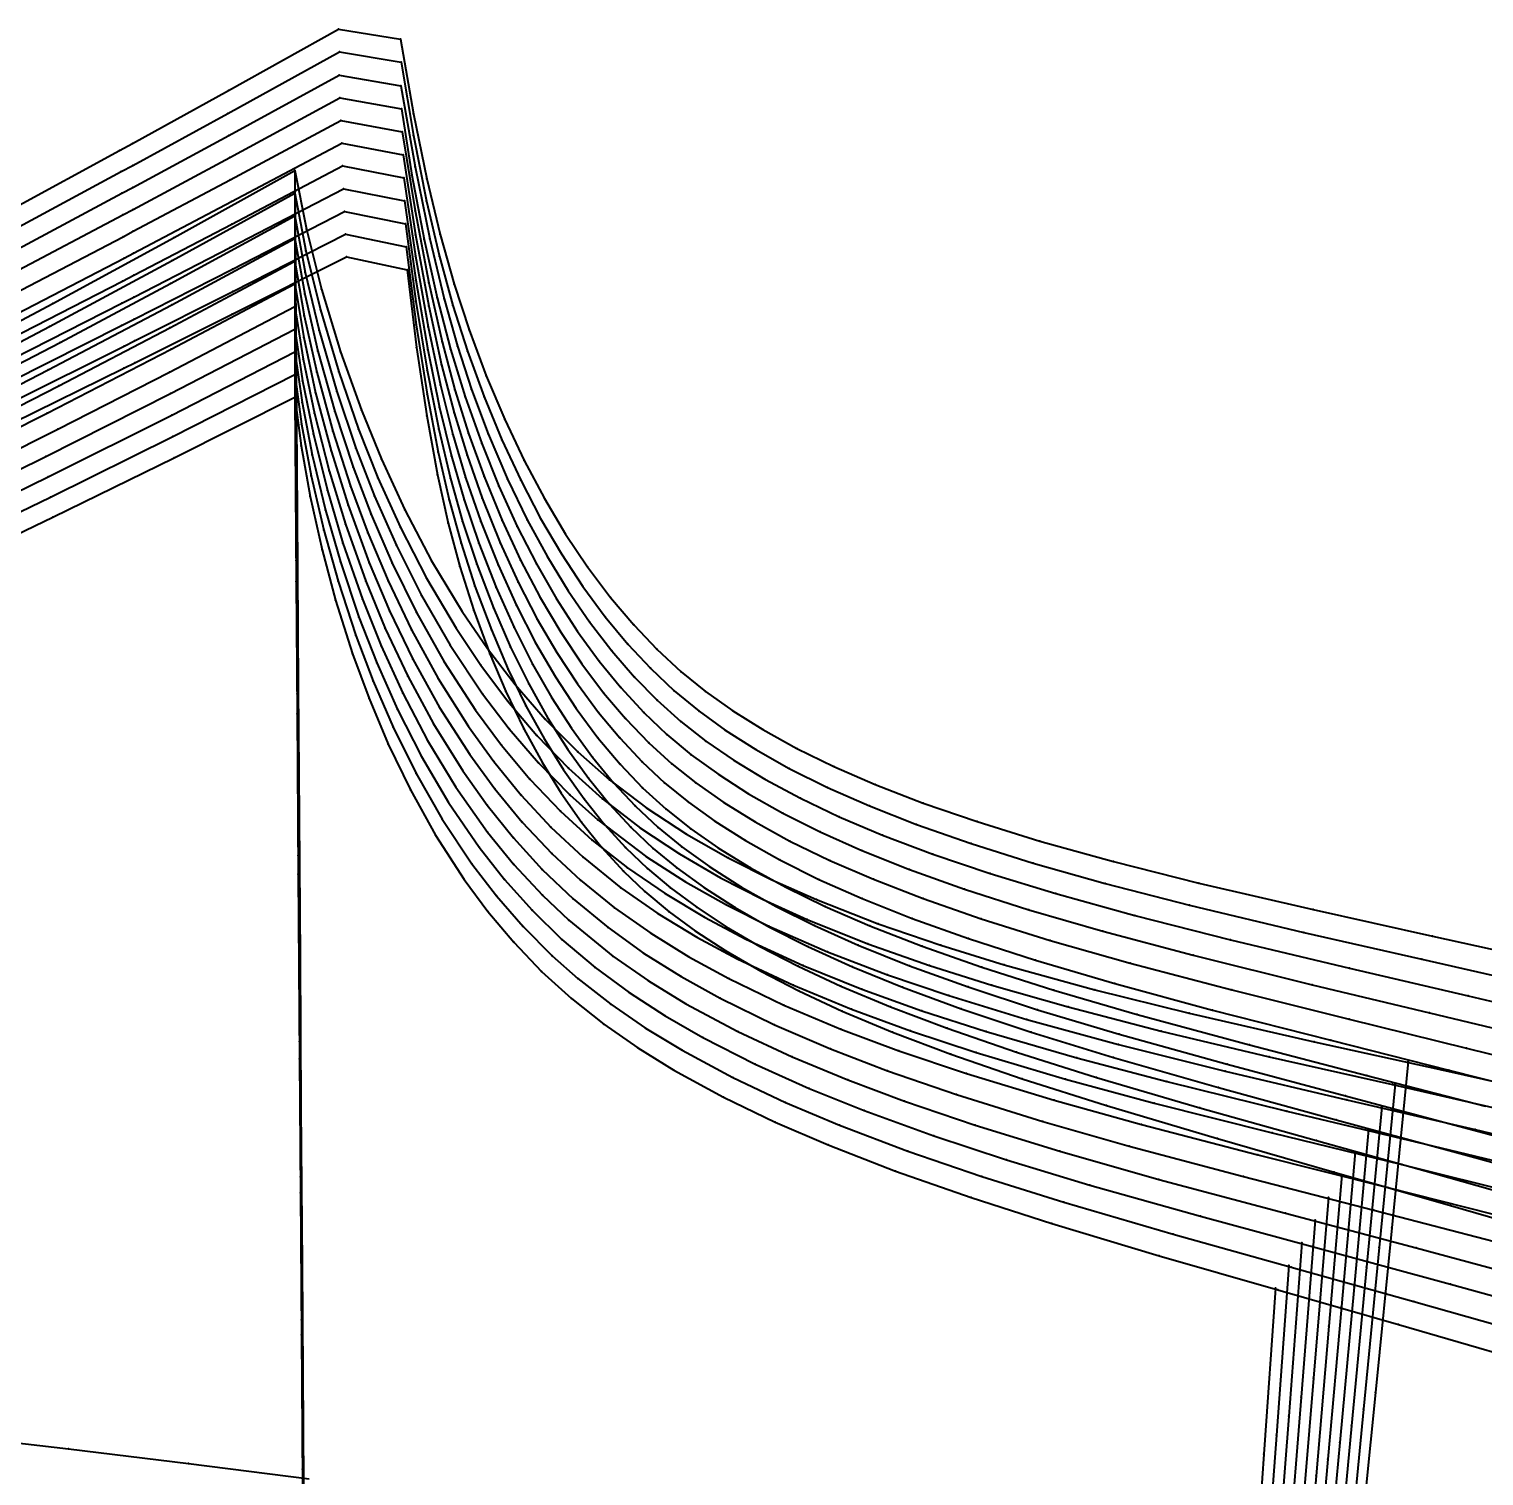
# Model space of a CAD drawing. Extents: x -2408 to 1029, y -526 to 2095.
# Drawn here: x -588 to -407.2, y 993 to 1172.7 of the extents above; entities that cross this region are included whole.
import ezdxf

# ---------------------------------------------------------------- set-up
doc = ezdxf.new("R2010")
doc.units = 0

# ---------------------------------------------------------------- blocks, each defined once
blk = doc.blocks.new(' -30')
at = {"layer": '1'}
blk.add_lwpolyline([(-405.932087, 122.801675), (-392.146842, 129.580763), (-390.802422, 130.251331), (-378.68246, 136.296392), (-364.514656, 143.430233), (-356.98101, 141.824617), (-355.813594, 132.158505), (-354.538157, 123.666169), (-353.201786, 116.346954), (-351.861105, 110.329195), (-350.407926, 104.948884), (-348.670682, 99.509993), (-346.689194, 94.131463), (-344.700375, 89.417051), (-342.479266, 84.806244), (-340.157858, 80.571181), (-337.810276, 76.793827), (-335.284992, 73.211457), (-332.770756, 70.071375), (-330.092839, 67.134432), (-327.423609, 64.578204), (-324.427648, 62.071417), (-321.140023, 59.652097), (-317.385468, 57.203619), (-313.036759, 54.686399), (-308.291491, 52.237276), (-302.903868, 49.742718), (-296.657703, 47.134884), (-289.397763, 44.384762), (-280.534735, 41.31904), (-270.094326, 37.9894), (-256.303933, 33.89328), (-241.813016, 29.744297), (-227.324884, 25.604588), (-212.881843, 21.424954)], dxfattribs=at)
at = {"layer": '14'}
blk.add_lwpolyline([(-415.793775, 103.983871), (-400.978791, 111.071587), (-385.918886, 118.450422), (-370.919876, 126.005058), (-370.919876, 126.005058), (-370.132305, 119.932578), (-369.008736, 113.665561), (-367.522874, 107.021066), (-365.852607, 100.79781), (-363.738332, 94.121499), (-361.694949, 88.56182), (-359.312063, 82.89658), (-356.565087, 77.207748), (-353.429419, 71.577262), (-349.88047, 66.087087), (-346.932749, 62.110837), (-343.728349, 58.294186), (-340.256893, 54.671709), (-336.528481, 51.291077), (-332.521971, 48.123477), (-328.283764, 45.170857), (-323.843345, 42.41814), (-317.659198, 39.032747), (-311.237876, 35.940191), (-304.649272, 33.104733), (-296.284769, 29.867512), (-286.909948, 26.573871), (-276.877036, 23.332868), (-263.532528, 19.336986), (-248.79876, 15.122326), (-233.814479, 10.82606), (-218.955663, 6.515586)], dxfattribs=at)
at = {"layer": '2'}
for p in [(-364.514656, 143.430233), (-356.98101, 141.824617), (-370.919876, 126.005058), (-370.919876, 126.005058), (-249.091949, 15.307263)]:
    blk.add_point(p, dxfattribs=at)
at = {"layer": '3'}
for p in [(-378.68246, 136.296392), (-355.813594, 132.158505), (-390.802422, 130.251331), (-392.146842, 129.580763), (-370.919876, 126.005058), (-354.538157, 123.666169), (-370.132305, 119.932578), (-385.918886, 118.450422), (-353.201786, 116.346954), (-369.008736, 113.665561), (-400.978791, 111.071587), (-351.861105, 110.329195), (-367.522874, 107.021066), (-350.407926, 104.948884), (-370.756079, 103.088818), (-365.852607, 100.79781), (-348.670682, 99.509993), (-363.738332, 94.121499), (-346.689194, 94.131463), (-344.700375, 89.417051), (-361.694949, 88.56182), (-370.638723, 86.669902), (-342.479266, 84.806244), (-359.312063, 82.89658), (-340.157858, 80.571181), (-356.565087, 77.207748), (-337.810276, 76.793827), (-335.284992, 73.211457), (-353.429419, 71.577262), (-332.770756, 70.071375), (-330.092839, 67.134432), (-370.496264, 66.738919), (-349.88047, 66.087087), (-327.423609, 64.578204), (-346.932749, 62.110837), (-324.427648, 62.071417), (-321.140023, 59.652097), (-343.728349, 58.294186), (-317.385468, 57.203619), (-340.256893, 54.671709), (-313.036759, 54.686399), (-336.528481, 51.291077), (-308.291491, 52.237276), (-302.903868, 49.742718), (-332.521971, 48.123477), (-296.657703, 47.134884), (-370.332467, 43.822679), (-328.283764, 45.170857), (-289.397763, 44.384762), (-323.843345, 42.41814), (-280.534735, 41.31904), (-317.659198, 39.032747), (-270.094326, 37.9894), (-311.237876, 35.940191), (-304.649272, 33.104733), (-256.303933, 33.89328), (-296.284769, 29.867512), (-241.813016, 29.744297), (-370.213274, 27.146873), (-286.909948, 26.573871), (-227.324884, 25.604588), (-276.877036, 23.332868), (-263.532528, 19.336986), (-248.79876, 15.122326), (-370.087388, 9.5345), (-233.814479, 10.82606), (-250.517034, -5.301401)]:
    blk.add_point(p, dxfattribs=at)
at = {"layer": '4'}
for p in [(-390.802422, 130.251331), (-370.919876, 126.005058)]:
    blk.add_point(p, dxfattribs=at)
at = {"layer": '8'}
for points in [[(-370.919876, 126.005058), (-370.756079, 103.088818), (-370.638723, 86.669902), (-370.496264, 66.738919), (-370.332467, 43.822679), (-370.213274, 27.146873), (-370.087388, 9.5345), (-369.955922, -8.858333)], [(-249.091949, 15.307263), (-250.517034, -5.301401), (-251.7552, -23.206977), (-252.875217, -39.403948), (-254.129457, -57.541968), (-255.491074, -77.232818), (-256.933227, -98.088314), (-258.429068, -119.720211), (-259.951754, -141.740336), (-261.474439, -163.760443), (-262.970281, -185.392358), (-264.412433, -206.247836), (-265.77405, -225.938686), (-267.028291, -244.076713), (-268.148308, -260.273691), (-269.386474, -278.179268), (-270.434573, -293.336208), (-270.811558, -298.787918)]]:
    blk.add_lwpolyline(points, dxfattribs=at)
blk = doc.blocks.new(' -31')
at = {"layer": '1'}
blk.add_lwpolyline([(-406.012484, 126.11227), (-392.135179, 133.010393), (-390.83889, 133.663855), (-378.611059, 139.827766), (-364.639015, 146.936512), (-357.084465, 145.364552), (-355.841744, 135.652981), (-354.486199, 127.056629), (-353.116739, 119.8533), (-351.757173, 113.92772), (-350.272996, 108.545644), (-348.545351, 103.225238), (-346.502733, 97.769422), (-344.398006, 92.850309), (-342.200239, 88.341027), (-339.917824, 84.21009), (-337.547293, 80.412807), (-334.990777, 76.797071), (-332.427198, 73.603243), (-329.84217, 70.765068), (-327.103361, 68.131399), (-324.233994, 65.718449), (-320.993117, 63.31719), (-317.328381, 60.911098), (-313.126542, 58.460137), (-308.364337, 55.986844), (-303.07149, 53.527165), (-296.919245, 50.955733), (-289.868552, 48.288784), (-281.27231, 45.327923), (-271.305752, 42.170332), (-258.473846, 38.398356), (-243.983015, 34.33094), (-229.459834, 30.291084), (-214.79712, 26.169848)], dxfattribs=at)
at = {"layer": '14'}
blk.add_lwpolyline([(-416.207626, 107.055986), (-401.264591, 114.278516), (-386.066335, 121.802178), (-370.919876, 129.51025), (-370.919876, 129.51025), (-370.072064, 123.31556), (-368.87779, 116.930465), (-367.308876, 110.168406), (-365.553172, 103.842255), (-363.338386, 97.063903), (-361.203538, 91.426568), (-358.719196, 85.689988), (-355.860612, 79.93868), (-352.603039, 74.25716), (-348.921728, 68.729945), (-345.867782, 64.73664), (-342.551122, 60.913328), (-338.96131, 57.295663), (-335.752168, 54.458364), (-331.663581, 51.273472), (-327.340052, 48.30966), (-322.811814, 45.551205), (-316.508018, 42.165552), (-309.965754, 39.079783), (-303.256714, 36.256644), (-294.745062, 33.04027), (-285.569932, 29.89167), (-275.368494, 26.673572), (-261.802079, 22.713235), (-247.147746, 18.627522), (-231.915699, 14.368798), (-216.809343, 10.093272)], dxfattribs=at)
at = {"layer": '2'}
for p in [(-364.639015, 146.936512), (-357.084465, 145.364552), (-370.919876, 129.51025), (-370.919876, 129.51025), (-247.440948, 18.812463)]:
    blk.add_point(p, dxfattribs=at)
at = {"layer": '3'}
for p in [(-378.611059, 139.827766), (-355.841744, 135.652981), (-392.135179, 133.010393), (-390.83889, 133.663855), (-370.919876, 129.51025), (-354.486199, 127.056629), (-370.072064, 123.31556), (-386.066335, 121.802178), (-353.116739, 119.8533), (-368.87779, 116.930465), (-401.264591, 114.278516), (-351.757173, 113.92772), (-367.308876, 110.168406), (-350.272996, 108.545644), (-370.756079, 106.405556), (-365.553172, 103.842255), (-348.545351, 103.225238), (-346.502733, 97.769422), (-363.338386, 97.063903), (-344.398006, 92.850309), (-361.203538, 91.426568), (-370.638723, 89.851615), (-342.200239, 88.341027), (-358.719196, 85.689988), (-339.917824, 84.21009), (-355.860612, 79.93868), (-337.547293, 80.412807), (-334.990777, 76.797071), (-352.603039, 74.25716), (-332.427198, 73.603243), (-329.84217, 70.765068), (-370.496264, 69.75673), (-348.921728, 68.729945), (-327.103361, 68.131399), (-324.233994, 65.718449), (-345.867782, 64.73664), (-320.993117, 63.31719), (-342.551122, 60.913328), (-317.328381, 60.911098), (-313.126542, 58.460137), (-338.96131, 57.295663), (-335.752168, 54.458364), (-308.364337, 55.986844), (-303.07149, 53.527165), (-331.663581, 51.273472), (-296.919245, 50.955733), (-327.340052, 48.30966), (-289.868552, 48.288784), (-370.332467, 46.652038), (-322.811814, 45.551205), (-281.27231, 45.327923), (-316.508018, 42.165552), (-271.305752, 42.170332), (-309.965754, 39.079783), (-258.473846, 38.398356), (-303.256714, 36.256644), (-294.745062, 33.04027), (-243.983015, 34.33094), (-370.213274, 29.839083), (-285.569932, 29.89167), (-229.459834, 30.291084), (-275.368494, 26.673572), (-261.802079, 22.713235), (-247.147746, 18.627522), (-231.915699, 14.368798), (-370.087387, 12.081875), (-248.974359, -2.25617), (-369.955922, -6.462212)]:
    blk.add_point(p, dxfattribs=at)
at = {"layer": '4'}
for p in [(-390.83889, 133.663855), (-370.919876, 129.51025)]:
    blk.add_point(p, dxfattribs=at)
at = {"layer": '8'}
for points in [[(-370.919876, 129.51025), (-370.756079, 106.405556), (-370.638723, 89.851615), (-370.496264, 69.75673), (-370.332467, 46.652038), (-370.213274, 29.839083), (-370.087387, 12.081875), (-369.955922, -6.462212), (-369.819994, -25.635782)], [(-247.440948, 18.812463), (-248.974359, -2.25617), (-250.306644, -20.561388), (-251.511798, -37.119862), (-252.861378, -55.662707), (-254.326498, -75.793048), (-255.878275, -97.114022), (-257.487822, -119.228744), (-259.126252, -141.740322), (-260.220324, -156.772558), (-261.305836, -171.687183), (-262.899335, -193.581419), (-264.425436, -214.549616), (-265.855252, -234.194881), (-267.159901, -252.120389), (-268.310493, -267.929205), (-269.555052, -285.029088), (-270.549095, -298.686962), (-270.811558, -302.293129)]]:
    blk.add_lwpolyline(points, dxfattribs=at)
blk = doc.blocks.new(' -32')
at = {"layer": '1'}
blk.add_lwpolyline([(-406.17957, 129.37934), (-392.453364, 136.272274), (-390.870285, 137.078514), (-378.679064, 143.287197), (-364.759598, 150.443287), (-357.185555, 148.904104), (-355.882199, 139.260729), (-354.477339, 130.713632), (-353.039532, 123.397508), (-351.587486, 117.262716), (-350.071792, 111.926151), (-348.311524, 106.63344), (-346.243235, 101.204129), (-344.117199, 96.315201), (-341.860052, 91.753745), (-339.469137, 87.489428), (-337.014184, 83.621651), (-334.43757, 80.035884), (-331.827268, 76.832449), (-329.182381, 73.972747), (-326.388817, 71.329051), (-323.463903, 68.909692), (-320.031095, 66.414816), (-316.229863, 63.975742), (-312.015372, 61.574837), (-307.174391, 59.11769), (-301.653349, 56.614723), (-295.419919, 54.076737), (-288.138266, 51.397726), (-279.420165, 48.476766), (-269.225391, 45.337961), (-256.16816, 41.609574), (-241.542366, 37.615005), (-227.033814, 33.689425), (-212.35428, 29.667757)], dxfattribs=at)
at = {"layer": '14'}
blk.add_lwpolyline([(-416.62043, 110.124162), (-401.549799, 117.482612), (-386.213562, 125.152409), (-370.919876, 133.015451), (-370.919876, 133.015451), (-370.012664, 126.711097), (-368.749598, 120.220198), (-367.100644, 113.352948), (-365.26326, 106.934887), (-362.953077, 100.065581), (-360.731972, 94.359212), (-358.152487, 88.55942), (-355.189828, 82.753037), (-351.819198, 77.026897), (-348.015802, 71.467831), (-344.864337, 67.460407), (-341.445033, 63.632438), (-337.747437, 60.020562), (-333.6186, 56.536549), (-329.370243, 53.41602), (-324.894483, 50.516782), (-320.222188, 47.822459), (-313.740093, 44.520485), (-307.036644, 41.514879), (-300.185016, 38.766828), (-291.523538, 35.634808), (-282.507163, 32.658355), (-272.151396, 29.507937), (-258.378946, 25.621389), (-244.506407, 21.865357), (-227.329321, 17.187331), (-212.016326, 12.957372)], dxfattribs=at)
at = {"layer": '2'}
for p in [(-364.759598, 150.443287), (-357.185555, 148.904104), (-370.919876, 133.015451), (-370.919876, 133.015451), (-245.789948, 22.317662)]:
    blk.add_point(p, dxfattribs=at)
at = {"layer": '3'}
for p in [(-378.679064, 143.287197), (-355.882199, 139.260729), (-392.453364, 136.272274), (-390.870285, 137.078514), (-370.919876, 133.015451), (-354.477339, 130.713632), (-370.012664, 126.711097), (-386.213562, 125.152409), (-353.039532, 123.397508), (-368.749598, 120.220198), (-401.549799, 117.482612), (-351.587486, 117.262716), (-367.100644, 113.352948), (-350.071792, 111.926151), (-370.756079, 109.722301), (-365.26326, 106.934887), (-348.311524, 106.63344), (-362.953077, 100.065581), (-346.243235, 101.204129), (-344.117199, 96.315201), (-360.731972, 94.359212), (-370.638723, 93.033338), (-341.860052, 91.753745), (-358.152487, 88.55942), (-339.469137, 87.489428), (-337.014184, 83.621651), (-355.189828, 82.753037), (-334.43757, 80.035884), (-351.819198, 77.026897), (-331.827268, 76.832449), (-370.496264, 72.774551), (-329.182381, 73.972747), (-348.015802, 71.467831), (-326.388817, 71.329051), (-323.463903, 68.909692), (-344.864337, 67.460407), (-320.031095, 66.414816), (-341.445033, 63.632438), (-316.229863, 63.975742), (-312.015372, 61.574837), (-337.747437, 60.020562), (-307.174391, 59.11769), (-333.6186, 56.536549), (-301.653349, 56.614723), (-329.370243, 53.41602), (-295.419919, 54.076737), (-288.138266, 51.397726), (-370.332467, 49.481394), (-324.894483, 50.516782), (-320.222188, 47.822459), (-279.420165, 48.476766), (-269.225391, 45.337961), (-313.740093, 44.520485), (-256.16816, 41.609574), (-307.036644, 41.514879), (-300.185016, 38.766828), (-241.542366, 37.615005), (-291.523538, 35.634808), (-282.507163, 32.658355), (-227.033814, 33.689425), (-370.213274, 32.531306), (-272.151396, 29.507937), (-258.378946, 25.621389), (-244.506407, 21.865357), (-227.329321, 17.187331), (-370.087387, 14.629262), (-247.431685, 0.789055), (-369.955922, -4.066078)]:
    blk.add_point(p, dxfattribs=at)
at = {"layer": '4'}
for p in [(-390.870285, 137.078514), (-370.919876, 133.015451)]:
    blk.add_point(p, dxfattribs=at)
at = {"layer": '8'}
for points in [[(-370.919876, 133.015451), (-370.756079, 109.722301), (-370.638723, 93.033338), (-370.496264, 72.774551), (-370.332467, 49.481394), (-370.213274, 32.531306), (-370.087387, 14.629262), (-369.955922, -4.066078), (-369.819994, -23.396054)], [(-245.789948, 22.317662), (-247.431685, 0.789055), (-248.858088, -17.915799), (-250.148379, -34.835779), (-251.5933, -53.783461), (-253.161923, -74.35329), (-254.823324, -96.139745), (-256.546576, -118.737277), (-257.7145, -134.052625), (-258.887006, -149.428053), (-260.054931, -164.7434), (-261.20911, -179.878509), (-262.340382, -194.713218), (-263.974293, -216.139193), (-265.505117, -236.213355), (-266.901932, -254.530213), (-268.133807, -270.684167), (-269.466287, -288.157381), (-270.530553, -302.113426), (-270.811558, -305.798321)]]:
    blk.add_lwpolyline(points, dxfattribs=at)
blk = doc.blocks.new(' -33')
at = {"layer": '1'}
blk.add_lwpolyline([(-405.916761, 132.861154), (-392.393434, 139.725211), (-390.906105, 140.490484), (-378.96188, 146.636029), (-364.873428, 153.952684), (-357.281685, 152.447815), (-355.877421, 142.591462), (-354.387772, 133.932651), (-352.92332, 126.760614), (-351.45677, 120.743399), (-349.870425, 115.295784), (-348.038212, 109.921474), (-345.886914, 104.416204), (-343.685288, 99.464104), (-341.370615, 94.88312), (-338.997886, 90.732213), (-336.547851, 86.930032), (-333.941023, 83.348583), (-331.316687, 80.163987), (-328.62404, 77.282708), (-325.782373, 74.621467), (-322.855387, 72.224611), (-319.350102, 69.704192), (-315.405646, 67.207286), (-311.127886, 64.809073), (-306.352915, 62.423165), (-300.934149, 60.001118), (-294.560091, 57.443663), (-287.280275, 54.810277), (-278.653701, 51.97534), (-268.52378, 48.927502), (-255.097874, 45.190752), (-240.402587, 41.264643), (-225.690178, 37.359074), (-210.966546, 33.411282)], dxfattribs=at)
at = {"layer": '14'}
blk.add_lwpolyline([(-417.03181, 113.188497), (-401.834179, 120.683918), (-386.360439, 128.501127), (-370.919876, 136.520653), (-370.919876, 136.520653), (-369.947965, 130.080859), (-368.608562, 123.459629), (-366.869608, 116.463157), (-364.939355, 109.932532), (-362.519619, 102.952273), (-360.198585, 97.162103), (-357.508017, 91.286058), (-354.422913, 85.413877), (-350.918266, 79.635286), (-346.969071, 74.040017), (-343.700395, 70.017847), (-340.157052, 66.187131), (-336.884935, 63.077274), (-331.391649, 58.621447), (-326.973651, 55.560766), (-322.335469, 52.722167), (-315.863632, 49.253399), (-309.132128, 46.108799), (-302.216245, 43.247991), (-295.191263, 40.630598), (-286.41091, 37.653309), (-275.859357, 34.386529), (-263.589266, 30.898786), (-247.844624, 26.691868), (-231.606976, 22.389242), (-215.964985, 18.185403)], dxfattribs=at)
at = {"layer": '2'}
for p in [(-364.873428, 153.952684), (-357.281685, 152.447815), (-370.919876, 136.520653), (-370.919876, 136.520653), (-244.138947, 25.822864)]:
    blk.add_point(p, dxfattribs=at)
at = {"layer": '3'}
for p in [(-378.96188, 146.636029), (-355.877421, 142.591462), (-392.393434, 139.725211), (-390.906105, 140.490484), (-370.919876, 136.520653), (-354.387772, 133.932651), (-386.360439, 128.501127), (-369.947965, 130.080859), (-352.92332, 126.760614), (-368.608562, 123.459629), (-401.834179, 120.683918), (-351.45677, 120.743399), (-366.869608, 116.463157), (-349.870425, 115.295784), (-370.756079, 113.03905), (-364.939355, 109.932532), (-348.038212, 109.921474), (-345.886914, 104.416204), (-362.519619, 102.952273), (-343.685288, 99.464104), (-370.638723, 96.215062), (-360.198585, 97.162103), (-341.370615, 94.88312), (-357.508017, 91.286058), (-338.997886, 90.732213), (-336.547851, 86.930032), (-354.422913, 85.413877), (-333.941023, 83.348583), (-350.918266, 79.635286), (-331.316687, 80.163987), (-328.62404, 77.282708), (-370.496264, 75.792367), (-325.782373, 74.621467), (-346.969071, 74.040017), (-322.855387, 72.224611), (-343.700395, 70.017847), (-319.350102, 69.704192), (-315.405646, 67.207286), (-340.157052, 66.187131), (-311.127886, 64.809073), (-336.884935, 63.077274), (-306.352915, 62.423165), (-300.934149, 60.001118), (-331.391649, 58.621447), (-294.560091, 57.443663), (-326.973651, 55.560766), (-287.280275, 54.810277), (-322.335469, 52.722167), (-370.332467, 52.310766), (-278.653701, 51.97534), (-315.863632, 49.253399), (-268.52378, 48.927502), (-309.132128, 46.108799), (-255.097874, 45.190752), (-302.216245, 43.247991), (-295.191263, 40.630598), (-240.402587, 41.264643), (-286.41091, 37.653309), (-225.690178, 37.359074), (-370.213274, 35.223545), (-275.859357, 34.386529), (-263.589266, 30.898786), (-247.844624, 26.691868), (-231.606976, 22.389242), (-370.087388, 17.176667), (-245.889011, 3.834284), (-369.955922, -1.669943)]:
    blk.add_point(p, dxfattribs=at)
at = {"layer": '4'}
for p in [(-390.906105, 140.490484), (-370.919876, 136.520653)]:
    blk.add_point(p, dxfattribs=at)
at = {"layer": '8'}
for points in [[(-370.919876, 136.520653), (-370.756079, 113.03905), (-370.638723, 96.215062), (-370.496264, 75.792367), (-370.332467, 52.310766), (-370.213274, 35.223545), (-370.087388, 17.176667), (-369.955922, -1.669943), (-369.819994, -21.156306)], [(-244.138947, 25.822864), (-245.889011, 3.834284), (-247.409532, -15.270209), (-248.784961, -32.551696), (-250.325221, -51.904208), (-251.997346, -72.913517), (-253.768371, -95.165453), (-254.987718, -110.485866), (-256.226601, -126.051733), (-257.475252, -141.740326), (-258.723902, -157.42892), (-259.962785, -172.994787), (-261.182132, -188.3152), (-262.372177, -203.26745), (-264.080931, -224.736985), (-265.668809, -244.687776), (-267.102846, -262.705647), (-268.350071, -278.376337), (-269.665469, -294.903566), (-270.811558, -309.303532)]]:
    blk.add_lwpolyline(points, dxfattribs=at)
blk = doc.blocks.new(' -34')
at = {"layer": '1'}
blk.add_lwpolyline([(-406.287612, 136.019324), (-392.345661, 143.168329), (-390.926094, 143.90667), (-378.723521, 150.253435), (-364.980469, 157.468653), (-357.375031, 155.99617), (-355.926032, 146.275756), (-354.357518, 137.481274), (-352.833739, 130.24567), (-351.29973, 124.126287), (-349.698151, 118.764082), (-347.794941, 113.302413), (-345.650924, 107.910726), (-343.380868, 102.878744), (-341.008348, 98.251273), (-338.538317, 93.994399), (-335.984893, 90.097617), (-333.282861, 86.453698), (-330.499376, 83.149176), (-327.713322, 80.243512), (-324.774262, 77.567901), (-321.702314, 75.127813), (-318.274124, 72.730557), (-314.289165, 70.268748), (-309.906378, 67.871087), (-305.027754, 65.493907), (-299.484168, 63.080542), (-292.995717, 60.548383), (-285.555726, 57.934302), (-276.618749, 55.081393), (-266.27483, 52.059859), (-252.31677, 48.285603), (-237.741809, 44.4966), (-222.983528, 40.684991)], dxfattribs=at)
at = {"layer": '14'}
blk.add_lwpolyline([(-415.409392, 117.250966), (-400.365549, 124.76696), (-386.507069, 131.848329), (-370.919876, 140.025854), (-370.919876, 140.025854), (-369.884149, 133.463221), (-368.470373, 126.723981), (-366.644495, 119.610702), (-364.625197, 112.978538), (-362.101102, 105.89844), (-359.685416, 100.033105), (-356.890165, 94.088954), (-353.690237, 88.158366), (-350.060528, 82.333735), (-347.04109, 78.090357), (-343.755186, 73.997521), (-340.192212, 70.094188), (-336.341587, 66.419344), (-332.005804, 62.85593), (-327.584224, 59.703562), (-322.928981, 56.784999), (-318.072587, 54.082525), (-311.34074, 50.784775), (-304.38623, 47.797739), (-297.28617, 45.079452), (-288.711379, 42.122635), (-277.974996, 38.76977), (-267.27806, 35.715388), (-253.052504, 31.936357), (-236.864136, 27.768375), (-220.914293, 23.612125)], dxfattribs=at)
at = {"layer": '2'}
for p in [(-364.980469, 157.468653), (-357.375031, 155.99617), (-370.919876, 140.025854), (-370.919876, 140.025854), (-242.487946, 29.328063)]:
    blk.add_point(p, dxfattribs=at)
at = {"layer": '3'}
for p in [(-378.723521, 150.253435), (-355.926032, 146.275756), (-392.345661, 143.168329), (-390.926094, 143.90667), (-370.919876, 140.025854), (-354.357518, 137.481274), (-369.884149, 133.463221), (-386.507069, 131.848329), (-352.833739, 130.24567), (-368.470373, 126.723981), (-400.365549, 124.76696), (-351.29973, 124.126287), (-366.644495, 119.610702), (-349.698151, 118.764082), (-370.756079, 116.355794), (-364.625197, 112.978538), (-347.794941, 113.302413), (-345.650924, 107.910726), (-362.101102, 105.89844), (-343.380868, 102.878744), (-359.685416, 100.033105), (-370.638723, 99.396786), (-341.008348, 98.251273), (-356.890165, 94.088954), (-338.538317, 93.994399), (-335.984893, 90.097617), (-353.690237, 88.158366), (-333.282861, 86.453698), (-330.499376, 83.149176), (-350.060528, 82.333735), (-327.713322, 80.243512), (-370.496264, 78.810182), (-347.04109, 78.090357), (-324.774262, 77.567901), (-321.702314, 75.127813), (-343.755186, 73.997521), (-318.274124, 72.730557), (-340.192212, 70.094188), (-314.289165, 70.268748), (-309.906378, 67.871087), (-336.341587, 66.419344), (-305.027754, 65.493907), (-332.005804, 62.85593), (-299.484168, 63.080542), (-327.584224, 59.703562), (-292.995717, 60.548383), (-285.555726, 57.934302), (-322.928981, 56.784999), (-370.332467, 55.140123), (-276.618749, 55.081393), (-318.072587, 54.082525), (-311.34074, 50.784775), (-266.27483, 52.059859), (-304.38623, 47.797739), (-252.31677, 48.285603), (-297.28617, 45.079452), (-237.741809, 44.4966), (-288.711379, 42.122635), (-277.974996, 38.76977), (-370.213274, 37.915768), (-267.27806, 35.715388), (-253.052504, 31.936357), (-236.864136, 27.768375), (-370.087388, 19.724055), (-244.346337, 6.879511), (-369.955922, 0.726193)]:
    blk.add_point(p, dxfattribs=at)
at = {"layer": '4'}
for p in [(-390.926094, 143.90667), (-370.919876, 140.025854)]:
    blk.add_point(p, dxfattribs=at)
at = {"layer": '8'}
for points in [[(-370.919876, 140.025854), (-370.756079, 116.355794), (-370.638723, 99.396786), (-370.496264, 78.810182), (-370.332467, 55.140123), (-370.213274, 37.915768), (-370.087388, 19.724055), (-369.955922, 0.726193), (-369.819994, -18.916558)], [(-242.487946, 29.328063), (-244.346337, 6.879511), (-245.960977, -12.624626), (-247.421543, -30.267621), (-249.057143, -50.024955), (-250.83277, -71.473753), (-252.71342, -94.191172), (-254.008244, -109.832075), (-255.323811, -125.723547), (-256.649752, -141.740332), (-257.975693, -157.757118), (-259.29126, -173.64859), (-260.586084, -189.289493), (-261.84979, -204.554513), (-263.072007, -219.318355), (-264.80485, -240.25033), (-266.385993, -259.349846), (-267.780435, -276.194096), (-268.953167, -290.36018), (-270.11142, -304.351371), (-270.811558, -312.808723)]]:
    blk.add_lwpolyline(points, dxfattribs=at)
blk = doc.blocks.new(' -35')
at = {"layer": '1'}
blk.add_lwpolyline([(-405.452447, 139.799506), (-392.117332, 146.712859), (-390.960236, 147.320728), (-378.76651, 153.726704), (-365.090904, 160.976944), (-357.468872, 159.538155), (-355.912966, 149.594261), (-354.269004, 140.746066), (-352.674647, 133.442842), (-351.133885, 127.484738), (-349.52246, 122.222016), (-347.635642, 116.904746), (-345.404682, 111.366563), (-343.158275, 106.454284), (-340.793218, 101.884525), (-338.358351, 97.706012), (-335.808751, 93.818606), (-333.194435, 90.280002), (-330.55343, 87.108852), (-327.745375, 84.131009), (-324.975724, 81.551862), (-322.015436, 79.13469), (-318.717362, 76.765161), (-314.916579, 74.351986), (-310.668805, 71.96437), (-305.821035, 69.546173), (-300.430838, 67.152381), (-294.211891, 64.68394), (-287.208173, 62.185684), (-278.888402, 59.49868), (-269.051355, 56.600788), (-256.92309, 53.315789), (-242.223637, 49.550808), (-227.555304, 45.85832), (-212.968094, 42.160316)], dxfattribs=at)
at = {"layer": '14'}
blk.add_lwpolyline([(-416.825997, 119.815463), (-401.69156, 127.439487), (-386.286586, 135.38551), (-370.919876, 143.531055), (-370.919876, 143.531055), (-369.819187, 136.845427), (-368.329869, 129.988249), (-366.415843, 122.758463), (-364.306365, 116.025239), (-361.676709, 108.846065), (-359.165385, 102.906408), (-356.264455, 96.895232), (-352.948725, 90.907598), (-349.192997, 85.038569), (-346.072297, 80.771819), (-342.679297, 76.665361), (-339.00336, 72.759293), (-335.437443, 69.442327), (-331.201454, 66.018252), (-326.695625, 62.852454), (-321.953247, 59.926538), (-317.007616, 57.222113), (-310.154819, 53.928967), (-303.078807, 50.953299), (-295.858496, 48.251511), (-287.485178, 45.428379), (-276.5775, 42.098878), (-265.711902, 39.073042), (-251.264076, 35.33505), (-235.130312, 31.287493), (-218.932352, 27.170162)], dxfattribs=at)
at = {"layer": '2'}
for p in [(-365.090904, 160.976944), (-357.468872, 159.538155), (-370.919876, 143.531055), (-370.919876, 143.531055), (-240.836945, 32.833264)]:
    blk.add_point(p, dxfattribs=at)
at = {"layer": '3'}
for p in [(-378.76651, 153.726704), (-355.912966, 149.594261), (-392.117332, 146.712859), (-390.960236, 147.320728), (-370.919876, 143.531055), (-354.269004, 140.746066), (-369.819187, 136.845427), (-386.286586, 135.38551), (-352.674647, 133.442842), (-368.329869, 129.988249), (-401.69156, 127.439487), (-351.133885, 127.484738), (-366.415843, 122.758463), (-349.52246, 122.222016), (-370.756079, 119.672544), (-364.306365, 116.025239), (-347.635642, 116.904746), (-345.404682, 111.366563), (-361.676709, 108.846065), (-343.158275, 106.454284), (-370.638723, 102.57851), (-359.165385, 102.906408), (-340.793218, 101.884525), (-338.358351, 97.706012), (-356.264455, 96.895232), (-335.808751, 93.818606), (-352.948725, 90.907598), (-333.194435, 90.280002), (-330.55343, 87.108852), (-349.192997, 85.038569), (-327.745375, 84.131009), (-370.496264, 81.828005), (-324.975724, 81.551862), (-346.072297, 80.771819), (-322.015436, 79.13469), (-342.679297, 76.665361), (-318.717362, 76.765161), (-314.916579, 74.351986), (-339.00336, 72.759293), (-310.668805, 71.96437), (-335.437443, 69.442327), (-305.821035, 69.546173), (-300.430838, 67.152381), (-331.201454, 66.018252), (-294.211891, 64.68394), (-326.695625, 62.852454), (-287.208173, 62.185684), (-321.953247, 59.926538), (-370.332467, 57.969495), (-278.888402, 59.49868), (-317.007616, 57.222113), (-269.051355, 56.600788), (-310.154819, 53.928967), (-256.92309, 53.315789), (-303.078807, 50.953299), (-242.223637, 49.550808), (-295.858496, 48.251511), (-287.485178, 45.428379), (-227.555304, 45.85832), (-276.5775, 42.098878), (-370.213274, 40.607992), (-265.711902, 39.073042), (-251.264076, 35.33505), (-235.130312, 31.287493), (-370.087388, 22.271444), (-242.44851, 14.061596), (-369.955922, 3.122329), (-244.044753, -4.531601)]:
    blk.add_point(p, dxfattribs=at)
at = {"layer": '4'}
for p in [(-390.960236, 147.320728), (-370.919876, 143.531055)]:
    blk.add_point(p, dxfattribs=at)
at = {"layer": '8'}
for points in [[(-370.919876, 143.531055), (-370.756079, 119.672544), (-370.638723, 102.57851), (-370.496264, 81.828005), (-370.332467, 57.969495), (-370.213274, 40.607992), (-370.087388, 22.271444), (-369.955922, 3.122329), (-369.819994, -16.676809)], [(-240.836945, 32.833264), (-242.44851, 14.061596), (-244.044753, -4.531601), (-245.520477, -21.720981), (-247.193789, -41.211876), (-249.027639, -62.572738), (-250.984981, -85.37205), (-252.340186, -101.157612), (-253.722836, -117.262846), (-255.121949, -133.559853), (-256.526553, -149.92081), (-257.925666, -166.217818), (-259.308315, -182.323052), (-260.663519, -198.108596), (-261.980308, -213.446678), (-263.247697, -228.209348), (-265.032149, -248.994827), (-266.643717, -267.766516), (-268.045345, -284.092825), (-269.523585, -301.311504), (-270.725571, -315.31235), (-270.811558, -316.313934)]]:
    blk.add_lwpolyline(points, dxfattribs=at)
blk = doc.blocks.new(' -36')
at = {"layer": '1'}
blk.add_lwpolyline([(-405.833662, 142.950939), (-392.245206, 150.065821), (-390.989456, 150.732384), (-378.938937, 157.128914), (-365.205956, 164.485626), (-357.565651, 163.081093), (-355.962648, 153.25609), (-354.249564, 144.340943), (-352.601601, 136.99883), (-351.02633, 131.042581), (-349.327112, 125.60912), (-347.395588, 120.279216), (-345.141957, 114.797072), (-342.860487, 109.878447), (-340.430182, 105.24232), (-337.887887, 100.944687), (-335.254854, 96.994944), (-332.566058, 93.41766), (-329.841287, 90.205706), (-326.953292, 87.203462), (-324.093569, 84.598898), (-321.115266, 82.220718), (-317.611981, 79.762494), (-313.734779, 77.364058), (-309.41056, 74.99608), (-304.467502, 72.594162), (-299.03874, 70.245934), (-292.86608, 67.856535), (-285.65001, 65.348108), (-277.080735, 62.65591), (-267.130788, 59.809434), (-254.496946, 56.489606), (-239.931866, 52.862482), (-225.334031, 49.284329), (-210.737095, 45.671417)], dxfattribs=at)
at = {"layer": '14'}
blk.add_lwpolyline([(-415.208119, 123.893163), (-400.227883, 131.535832), (-386.431792, 138.732045), (-370.919876, 147.036257), (-370.919876, 147.036257), (-369.753093, 140.2275), (-368.187085, 133.252479), (-366.183708, 125.906491), (-363.982942, 119.072709), (-361.83905, 113.277054), (-359.327094, 107.295201), (-356.421811, 101.224918), (-353.097934, 95.163975), (-349.330198, 89.210143), (-346.197911, 84.873869), (-342.791089, 80.694094), (-339.099067, 76.712056), (-335.11118, 72.968997), (-330.396833, 69.180954), (-325.806533, 66.002149), (-320.976825, 63.069347), (-315.941796, 60.363474), (-308.967903, 57.075647), (-301.770293, 54.112069), (-294.429749, 51.427512), (-286.258987, 48.734133), (-275.179786, 45.428983), (-264.145379, 42.432679), (-249.475119, 38.736865), (-233.396428, 34.806905), (-218.771531, 31.184066)], dxfattribs=at)
at = {"layer": '2'}
for p in [(-365.205956, 164.485626), (-357.565651, 163.081093), (-370.919876, 147.036257), (-370.919876, 147.036257), (-239.185944, 36.338463)]:
    blk.add_point(p, dxfattribs=at)
at = {"layer": '3'}
for p in [(-378.938937, 157.128914), (-355.962648, 153.25609), (-392.245206, 150.065821), (-390.989456, 150.732384), (-370.919876, 147.036257), (-354.249564, 144.340943), (-369.753093, 140.2275), (-386.431792, 138.732045), (-352.601601, 136.99883), (-368.187085, 133.252479), (-400.227883, 131.535832), (-351.02633, 131.042581), (-366.183708, 125.906491), (-349.327112, 125.60912), (-370.756079, 122.989288), (-347.395588, 120.279216), (-363.982942, 119.072709), (-345.141957, 114.797072), (-361.83905, 113.277054), (-342.860487, 109.878447), (-359.327094, 107.295201), (-370.638723, 105.760234), (-340.430182, 105.24232), (-356.421811, 101.224918), (-337.887887, 100.944687), (-335.254854, 96.994944), (-353.097934, 95.163975), (-332.566058, 93.41766), (-349.330198, 89.210143), (-329.841287, 90.205706), (-326.953292, 87.203462), (-370.496264, 84.845821), (-346.197911, 84.873869), (-324.093569, 84.598898), (-321.115266, 82.220718), (-342.791089, 80.694094), (-317.611981, 79.762494), (-339.099067, 76.712056), (-313.734779, 77.364058), (-309.41056, 74.99608), (-335.11118, 72.968997), (-304.467502, 72.594162), (-370.389204, 69.128442), (-330.396833, 69.180954), (-299.03874, 70.245934), (-292.86608, 67.856535), (-325.806533, 66.002149), (-285.65001, 65.348108), (-320.976825, 63.069347), (-277.080735, 62.65591), (-315.941796, 60.363474), (-267.130788, 59.809434), (-308.967903, 57.075647), (-254.496946, 56.489606), (-301.770293, 54.112069), (-239.931866, 52.862482), (-370.273777, 52.182625), (-294.429749, 51.427512), (-225.334031, 49.284329), (-286.258987, 48.734133), (-275.179786, 45.428983), (-264.145379, 42.432679), (-249.475119, 38.736865), (-233.396428, 34.806905), (-370.151098, 34.172133), (-240.886274, 17.189884), (-370.022282, 15.260775), (-242.570439, -1.77664)]:
    blk.add_point(p, dxfattribs=at)
at = {"layer": '4'}
for p in [(-390.989456, 150.732384), (-370.919876, 147.036257)]:
    blk.add_point(p, dxfattribs=at)
at = {"layer": '8'}
for points in [[(-370.919876, 147.036257), (-370.756079, 122.989288), (-370.638723, 105.760234), (-370.496264, 84.845821), (-370.389204, 69.128442), (-370.273777, 52.182625), (-370.151098, 34.172133), (-370.022282, 15.260775), (-369.888447, -4.387637)], [(-239.185944, 36.338463), (-240.886274, 17.189884), (-242.570439, -1.77664), (-244.127446, -19.311158), (-245.892923, -39.193402), (-247.827782, -60.983167), (-249.192486, -76.352029), (-250.603517, -92.242608), (-252.049292, -108.524472), (-253.51823, -125.067175), (-254.99875, -141.740326), (-256.479271, -158.413477), (-257.94821, -174.956199), (-259.393985, -191.238064), (-260.805016, -207.128642), (-262.169719, -222.497487), (-263.476516, -237.214223), (-265.302798, -257.781224), (-266.933636, -276.147211), (-268.329949, -291.872041), (-269.759317, -307.96913), (-270.811558, -319.819126)]]:
    blk.add_lwpolyline(points, dxfattribs=at)
blk = doc.blocks.new(' -37')
at = {"layer": '1'}
blk.add_lwpolyline([(-405.91854, 146.26023), (-392.29795, 153.46377), (-391.020889, 154.148273), (-378.974385, 160.605121), (-365.307426, 167.997055), (-357.653351, 166.625938), (-356.372459, 158.395948), (-354.854966, 150.394063), (-353.23672, 143.169762), (-351.562243, 136.8019), (-349.739826, 130.867235), (-347.689343, 125.061908), (-345.566854, 119.780643), (-343.290383, 114.771342), (-340.896814, 110.097379), (-338.406639, 105.770072), (-335.794222, 101.729628), (-333.109007, 98.037618), (-330.408668, 94.738505), (-327.537753, 91.634749), (-324.693931, 88.92924), (-321.658172, 86.401123), (-318.260182, 83.928605), (-314.568479, 81.56305), (-310.290499, 79.141885), (-305.655773, 76.818247), (-300.458629, 74.498825), (-294.557232, 72.149041), (-287.734739, 69.717496), (-279.740091, 67.153206), (-270.551652, 64.478663), (-259.300503, 61.48948), (-244.530096, 57.836172), (-229.941599, 54.343654), (-215.260782, 50.823853)], dxfattribs=at)
at = {"layer": '14'}
blk.add_lwpolyline([(-416.618106, 126.446486), (-401.547538, 134.197878), (-386.212032, 142.271356), (-370.919876, 150.541458), (-370.919876, 150.541458), (-369.6859, 143.609464), (-368.042086, 136.516706), (-365.948199, 129.054855), (-363.655078, 122.121026), (-361.426145, 116.246887), (-358.819179, 110.1909), (-355.808859, 104.053563), (-352.369872, 97.935386), (-348.4769, 91.936871), (-345.244012, 87.576971), (-341.730837, 83.383314), (-337.926692, 79.398299), (-333.989939, 75.807388), (-329.592009, 72.34402), (-324.917023, 69.152627), (-319.999819, 66.213413), (-314.875239, 63.506587), (-307.780105, 60.224775), (-300.460839, 57.274007), (-293.000034, 54.607372), (-285.032808, 52.039882), (-273.781931, 48.760067), (-262.578552, 45.794245), (-247.685713, 42.14172), (-231.662537, 38.326615), (-216.816904, 34.739688)], dxfattribs=at)
at = {"layer": '2'}
for p in [(-365.307426, 167.997055), (-357.653351, 166.625938), (-370.919876, 150.541458), (-370.919876, 150.541458), (-237.534943, 39.843662)]:
    blk.add_point(p, dxfattribs=at)
at = {"layer": '3'}
for p in [(-378.974385, 160.605121), (-356.372459, 158.395948), (-391.020889, 154.148273), (-392.29795, 153.46377), (-370.919876, 150.541458), (-354.854966, 150.394063), (-369.6859, 143.609464), (-353.23672, 143.169762), (-386.212032, 142.271356), (-368.042086, 136.516706), (-351.562243, 136.8019), (-401.547538, 134.197878), (-349.739826, 130.867235), (-365.948199, 129.054855), (-370.756079, 126.306033), (-347.689343, 125.061908), (-363.655078, 122.121026), (-345.566854, 119.780643), (-361.426145, 116.246887), (-343.290383, 114.771342), (-370.638723, 108.941959), (-358.819179, 110.1909), (-340.896814, 110.097379), (-338.406639, 105.770072), (-355.808859, 104.053563), (-335.794222, 101.729628), (-352.369872, 97.935386), (-333.109007, 98.037618), (-330.408668, 94.738505), (-348.4769, 91.936871), (-327.537753, 91.634749), (-324.693931, 88.92924), (-370.496264, 87.863638), (-345.244012, 87.576971), (-321.658172, 86.401123), (-341.730837, 83.383314), (-318.260182, 83.928605), (-314.568479, 81.56305), (-337.926692, 79.398299), (-310.290499, 79.141885), (-305.655773, 76.818247), (-333.989939, 75.807388), (-300.458629, 74.498825), (-329.592009, 72.34402), (-370.389204, 72.023092), (-294.557232, 72.149041), (-324.917023, 69.152627), (-287.734739, 69.717496), (-279.740091, 67.153206), (-319.999819, 66.213413), (-314.875239, 63.506587), (-270.551652, 64.478663), (-259.300503, 61.48948), (-307.780105, 60.224775), (-300.460839, 57.274007), (-244.530096, 57.836172), (-370.273777, 54.944459), (-293.000034, 54.607372), (-229.941599, 54.343654), (-285.032808, 52.039882), (-273.781931, 48.760067), (-262.578552, 45.794245), (-247.685713, 42.14172), (-231.662537, 38.326615), (-370.151098, 36.792823), (-239.324038, 20.318172), (-370.022282, 17.733261), (-241.096123, 0.978325), (-369.888447, -2.069131)]:
    blk.add_point(p, dxfattribs=at)
at = {"layer": '4'}
for p in [(-391.020889, 154.148273), (-370.919876, 150.541458)]:
    blk.add_point(p, dxfattribs=at)
at = {"layer": '8'}
for points in [[(-370.919876, 150.541458), (-370.756079, 126.306033), (-370.638723, 108.941959), (-370.496264, 87.863638), (-370.389204, 72.023092), (-370.273777, 54.944459), (-370.151098, 36.792823), (-370.022282, 17.733261), (-369.888447, -2.069131), (-369.750706, -22.449312)], [(-237.534943, 39.843662), (-239.324038, 20.318172), (-241.096123, 0.978325), (-242.734414, -16.90134), (-244.592057, -37.174927), (-246.627924, -59.393589), (-248.063873, -75.06497), (-249.548565, -91.268317), (-251.069817, -107.870671), (-252.61544, -124.738998), (-254.173251, -141.74034), (-255.731061, -158.741664), (-257.276686, -175.610009), (-258.797936, -192.212344), (-260.282628, -208.415692), (-261.718578, -224.087089), (-263.093594, -239.093472), (-265.015213, -260.06528), (-266.731193, -278.792807), (-268.200398, -294.827138), (-269.704386, -311.241078), (-270.811558, -323.324318)]]:
    blk.add_lwpolyline(points, dxfattribs=at)
blk = doc.blocks.new(' -38')
at = {"layer": '1'}
blk.add_lwpolyline([(-405.822398, 149.658008), (-392.389048, 156.834439), (-391.045876, 157.561741), (-379.123419, 164.017534), (-365.417404, 171.506786), (-357.747765, 170.169544), (-355.970357, 160.103791), (-354.133043, 151.17385), (-352.362136, 143.74165), (-350.715318, 137.833126), (-348.95188, 132.441264), (-346.880058, 126.951118), (-344.479478, 121.331111), (-342.049631, 116.285293), (-339.536155, 111.661388), (-336.965052, 107.452326), (-334.328306, 103.603195), (-331.539488, 99.982217), (-328.704624, 96.720709), (-325.894622, 93.860514), (-322.945628, 91.219404), (-319.841406, 88.788064), (-316.355064, 86.389407), (-312.529014, 84.064497), (-308.090701, 81.678285), (-303.274358, 79.383775), (-297.904159, 77.104972), (-291.668799, 74.744396), (-284.550266, 72.329073), (-276.389334, 69.83475), (-266.554078, 67.107826), (-254.664702, 64.092664), (-239.873245, 60.58421), (-225.145564, 57.15018), (-210.351778, 53.668452)], dxfattribs=at)
at = {"layer": '14'}
blk.add_lwpolyline([(-415.004874, 130.539318), (-400.088917, 138.307408), (-386.355822, 145.617241), (-370.919876, 154.04665), (-370.919876, 154.04665), (-369.61762, 146.99133), (-367.894906, 139.780968), (-365.70937, 132.20359), (-363.322848, 125.17023), (-361.008004, 119.218218), (-358.305137, 113.088896), (-355.1889, 106.885535), (-351.633939, 100.711396), (-347.614902, 94.669743), (-344.280824, 90.287566), (-340.660747, 86.081563), (-336.743978, 82.0953), (-333.266174, 78.989909), (-327.229736, 74.409617), (-322.384239, 71.29446), (-317.305607, 68.430859), (-312.029459, 65.798309), (-304.748918, 62.612215), (-297.264989, 59.751816), (-289.662133, 57.168516), (-279.992336, 54.218794), (-268.588333, 51.083989), (-255.338544, 47.775452), (-240.233964, 44.238058), (-224.27004, 40.520666), (-209.239946, 36.955451)], dxfattribs=at)
at = {"layer": '2'}
for p in [(-365.417404, 171.506786), (-357.747765, 170.169544), (-370.919876, 154.04665), (-370.919876, 154.04665), (-235.883961, 43.348861)]:
    blk.add_point(p, dxfattribs=at)
at = {"layer": '3'}
for p in [(-379.123419, 164.017534), (-355.970357, 160.103791), (-391.045876, 157.561741), (-392.389048, 156.834439), (-370.919876, 154.04665), (-354.133043, 151.17385), (-369.61762, 146.99133), (-386.355822, 145.617241), (-352.362136, 143.74165), (-367.894906, 139.780968), (-400.088917, 138.307408), (-350.715318, 137.833126), (-370.788969, 134.526957), (-365.70937, 132.20359), (-348.95188, 132.441264), (-346.880058, 126.951118), (-363.322848, 125.17023), (-344.479478, 121.331111), (-361.008004, 119.218218), (-342.049631, 116.285293), (-370.638723, 112.123673), (-358.305137, 113.088896), (-339.536155, 111.661388), (-355.1889, 106.885535), (-336.965052, 107.452326), (-334.328306, 103.603195), (-351.633939, 100.711396), (-331.539488, 99.982217), (-328.704624, 96.720709), (-347.614902, 94.669743), (-325.894622, 93.860514), (-370.496264, 90.881451), (-322.945628, 91.219404), (-344.280824, 90.287566), (-319.841406, 88.788064), (-340.660747, 86.081563), (-316.355064, 86.389407), (-312.529014, 84.064497), (-336.743978, 82.0953), (-308.090701, 81.678285), (-333.266174, 78.989909), (-303.274358, 79.383775), (-297.904159, 77.104972), (-370.389204, 74.917717), (-327.229736, 74.409617), (-291.668799, 74.744396), (-284.550266, 72.329073), (-322.384239, 71.29446), (-276.389334, 69.83475), (-317.305607, 68.430859), (-266.554078, 67.107826), (-312.029459, 65.798309), (-254.664702, 64.092664), (-304.748918, 62.612215), (-297.264989, 59.751816), (-239.873245, 60.58421), (-370.273777, 57.706283), (-289.662133, 57.168516), (-225.145564, 57.15018), (-279.992336, 54.218794), (-268.588333, 51.083989), (-255.338544, 47.775452), (-240.233964, 44.238058), (-224.27004, 40.520666), (-370.151098, 39.413502), (-237.76182, 23.446463), (-370.022282, 20.205736), (-239.621825, 3.733288), (-369.888446, 0.249345)]:
    blk.add_point(p, dxfattribs=at)
at = {"layer": '4'}
for p in [(-391.045876, 157.561741), (-370.919876, 154.04665)]:
    blk.add_point(p, dxfattribs=at)
at = {"layer": '8'}
for points in [[(-370.919876, 154.04665), (-370.788969, 134.526957), (-370.638723, 112.123673), (-370.496264, 90.881451), (-370.389204, 74.917717), (-370.273777, 57.706283), (-370.151098, 39.413502), (-370.022282, 20.205736), (-369.888446, 0.249345), (-369.750706, -20.289309)], [(-235.883961, 43.348861), (-237.76182, 23.446463), (-239.621825, 3.733288), (-241.341398, -14.491513), (-243.291205, -35.156448), (-245.42808, -57.804012), (-246.935271, -73.777896), (-248.493625, -90.294034), (-250.090352, -107.216863), (-251.71266, -124.410817), (-253.347759, -141.740336), (-254.982859, -159.069854), (-256.605167, -176.263809), (-258.201892, -193.186618), (-259.760248, -209.702775), (-261.267437, -225.676642), (-262.710675, -240.972727), (-264.727634, -262.349369), (-266.528748, -281.438381), (-268.070848, -297.782258), (-269.649455, -314.513036), (-270.811558, -326.829529)]]:
    blk.add_lwpolyline(points, dxfattribs=at)
blk = doc.blocks.new(' -39')
at = {"layer": '1'}
blk.add_lwpolyline([(-406.205965, 152.80574), (-392.475548, 160.213827), (-391.048317, 160.994072), (-379.23984, 167.449673), (-365.372581, 175.097141), (-357.711372, 173.794823), (-356.181612, 164.705735), (-354.548349, 156.523648), (-352.941097, 149.67122), (-351.27275, 143.602651), (-349.463276, 137.915032), (-347.39394, 132.238231), (-345.193153, 126.910308), (-342.85872, 121.887357), (-340.374714, 117.131064), (-337.801594, 112.740396), (-335.145837, 108.697309), (-332.36415, 104.925296), (-329.546503, 101.530256), (-326.733936, 98.522654), (-323.776789, 95.730468), (-320.691905, 93.182791), (-317.440035, 90.829461), (-313.656144, 88.418235), (-309.488883, 86.074659), (-304.754497, 83.72019), (-299.541325, 81.424029), (-293.681255, 79.128462), (-286.880243, 76.744361), (-279.197137, 74.323608), (-270.230675, 71.775522), (-259.75065, 69.0726), (-245.541569, 65.707168), (-230.880148, 62.370351), (-216.1551, 59.019978)], dxfattribs=at)
at = {"layer": '14'}
blk.add_lwpolyline([(-416.408217, 133.081577), (-401.402171, 140.959091), (-386.136804, 149.158663), (-370.919876, 157.551851), (-370.919876, 157.551851), (-369.548277, 150.373137), (-367.745592, 143.045313), (-365.467298, 135.352772), (-362.986364, 128.220411), (-360.584764, 122.191131), (-357.785144, 115.98928), (-354.56214, 109.720913), (-350.890381, 103.492078), (-347.826805, 98.910187), (-344.485832, 94.454926), (-340.856761, 90.171034), (-336.928889, 86.103251), (-332.691513, 82.296318), (-327.981639, 78.67124), (-323.136703, 75.455913), (-318.043999, 72.505229), (-312.739924, 69.79796), (-307.26088, 67.312873), (-299.746218, 64.308345), (-292.071507, 61.610747), (-284.32299, 59.169743), (-274.843761, 56.458817), (-263.286522, 53.461386), (-249.85323, 50.269786), (-234.530841, 46.802513), (-218.630308, 43.176741)], dxfattribs=at)
at = {"layer": '2'}
for p in [(-365.372581, 175.097141), (-357.711372, 173.794823), (-370.919876, 157.551851), (-370.919876, 157.551851), (-234.23296, 46.854062)]:
    blk.add_point(p, dxfattribs=at)
at = {"layer": '3'}
for p in [(-379.23984, 167.449673), (-356.181612, 164.705735), (-391.048317, 160.994072), (-392.475548, 160.213827), (-370.919876, 157.551851), (-354.548349, 156.523648), (-369.548277, 150.373137), (-386.136804, 149.158663), (-352.941097, 149.67122), (-367.745592, 143.045313), (-351.27275, 143.602651), (-401.402171, 140.959091), (-370.788969, 137.881542), (-349.463276, 137.915032), (-365.467298, 135.352772), (-347.39394, 132.238231), (-362.986364, 128.220411), (-345.193153, 126.910308), (-360.584764, 122.191131), (-342.85872, 121.887357), (-357.785144, 115.98928), (-340.374714, 117.131064), (-370.638723, 115.305392), (-337.801594, 112.740396), (-354.56214, 109.720913), (-335.145837, 108.697309), (-332.36415, 104.925296), (-350.890381, 103.492078), (-329.546503, 101.530256), (-347.826805, 98.910187), (-326.733936, 98.522654), (-344.485832, 94.454926), (-323.776789, 95.730468), (-370.496264, 93.899268), (-320.691905, 93.182791), (-317.440035, 90.829461), (-340.856761, 90.171034), (-313.656144, 88.418235), (-336.928889, 86.103251), (-309.488883, 86.074659), (-304.754497, 83.72019), (-332.691513, 82.296318), (-299.541325, 81.424029), (-370.389204, 77.812368), (-327.981639, 78.67124), (-293.681255, 79.128462), (-286.880243, 76.744361), (-323.136703, 75.455913), (-279.197137, 74.323608), (-318.043999, 72.505229), (-270.230675, 71.775522), (-312.739924, 69.79796), (-259.75065, 69.0726), (-307.26088, 67.312873), (-245.541569, 65.707168), (-299.746218, 64.308345), (-292.071507, 61.610747), (-230.880148, 62.370351), (-370.273777, 60.468118), (-284.32299, 59.169743), (-274.843761, 56.458817), (-263.286522, 53.461386), (-249.85323, 50.269786), (-234.530841, 46.802513), (-370.151098, 42.034193), (-236.199584, 26.574754), (-370.022282, 22.678223), (-238.14751, 6.488257), (-369.888447, 2.567852)]:
    blk.add_point(p, dxfattribs=at)
at = {"layer": '4'}
for p in [(-391.048317, 160.994072), (-370.919876, 157.551851)]:
    blk.add_point(p, dxfattribs=at)
at = {"layer": '8'}
for points in [[(-370.919876, 157.551851), (-370.788969, 137.881542), (-370.638723, 115.305392), (-370.496264, 93.899268), (-370.389204, 77.812368), (-370.273777, 60.468118), (-370.151098, 42.034193), (-370.022282, 22.678223), (-369.888447, 2.567852), (-369.750706, -18.129275)], [(-234.23296, 46.854062), (-236.199584, 26.574754), (-238.14751, 6.488257), (-239.948365, -12.081686), (-241.99034, -33.137981), (-244.228223, -56.214438), (-245.806656, -72.490819), (-247.438672, -89.31974), (-249.110875, -106.563053), (-250.809869, -124.082627), (-252.522258, -141.740333), (-254.234648, -159.398038), (-255.933641, -176.917613), (-257.605844, -194.160926), (-259.237861, -210.989847), (-260.816295, -227.266246), (-262.327753, -242.85199), (-263.758834, -257.60892), (-265.725459, -277.888233), (-267.435895, -295.525797), (-268.844932, -310.055421), (-270.176667, -323.787917), (-270.811558, -330.33474)]]:
    blk.add_lwpolyline(points, dxfattribs=at)
blk = doc.blocks.new(' -40')
at = {"layer": '1'}
for points in [[(-103.870709, 569.313084), (-88.858868, 567.542741), (-73.965148, 565.720065), (-58.966446, 563.841436)], [(-406.088069, 156.218132), (-392.680556, 163.521601), (-391.075363, 164.407768), (-379.155705, 170.988011), (-365.480919, 178.605728), (-357.803688, 177.337608), (-356.184461, 168.081722), (-354.521085, 160.018424), (-352.847394, 153.078584), (-351.115316, 146.938425), (-349.263818, 141.254557), (-347.12624, 135.514757), (-344.842389, 130.097316), (-342.436973, 125.02407), (-339.91409, 120.284365), (-337.275744, 115.863387), (-334.555321, 111.796118), (-331.700447, 107.995652), (-328.814033, 104.583782), (-325.935583, 101.566894), (-322.914436, 98.774291), (-319.91072, 96.341055), (-316.51867, 93.930559), (-312.792773, 91.598663), (-308.548794, 89.252191), (-303.964251, 87.007251), (-298.817886, 84.768601), (-292.867267, 82.468363), (-286.158823, 80.154337), (-278.357714, 77.741821), (-269.222145, 75.199006), (-258.585083, 72.512747), (-244.413987, 69.230524), (-229.565899, 65.940309), (-214.868119, 62.688927)]]:
    blk.add_lwpolyline(points, dxfattribs=at)
at = {"layer": '14'}
blk.add_lwpolyline([(-415.799736, 136.664406), (-400.981634, 144.527116), (-385.919649, 152.701324), (-370.919876, 161.057053), (-370.919876, 161.057053), (-369.477898, 153.754893), (-367.594202, 146.309766), (-365.222079, 138.50243), (-362.645755, 131.271605), (-360.156587, 125.165673), (-357.259395, 118.892099), (-353.928811, 112.559739), (-350.139472, 106.277466), (-346.981143, 101.664106), (-343.539791, 97.186075), (-339.80472, 92.889307), (-335.765215, 88.819712), (-331.818657, 85.354963), (-327.176162, 81.835379), (-322.245978, 78.608692), (-317.065295, 75.652942), (-311.671293, 72.946163), (-306.101162, 70.466392), (-298.464579, 67.475178), (-290.669092, 64.79641), (-282.802835, 62.378021), (-271.544088, 59.265903), (-259.825256, 56.350358), (-244.2585, 52.802313), (-228.403132, 49.317634), (-212.885786, 45.848974)], dxfattribs=at)
at = {"layer": '2'}
for p in [(-365.480919, 178.605728), (-357.803688, 177.337608), (-370.919876, 161.057053), (-370.919876, 161.057053), (-232.581959, 50.359263)]:
    blk.add_point(p, dxfattribs=at)
at = {"layer": '3'}
for p in [(-88.858868, 567.542741), (-73.965148, 565.720065), (-379.155705, 170.988011), (-356.184461, 168.081722), (-392.680556, 163.521601), (-391.075363, 164.407768), (-370.919876, 161.057053), (-354.521085, 160.018424), (-369.477898, 153.754893), (-385.919649, 152.701324), (-352.847394, 153.078584), (-351.115316, 146.938425), (-367.594202, 146.309766), (-400.981634, 144.527116), (-370.788969, 141.236132), (-349.263818, 141.254557), (-365.222079, 138.50243), (-347.12624, 135.514757), (-362.645755, 131.271605), (-344.842389, 130.097316), (-360.156587, 125.165673), (-342.436973, 125.02407), (-339.91409, 120.284365), (-370.638723, 118.487118), (-357.259395, 118.892099), (-337.275744, 115.863387), (-353.928811, 112.559739), (-334.555321, 111.796118), (-331.700447, 107.995652), (-350.139472, 106.277466), (-328.814033, 104.583782), (-346.981143, 101.664106), (-325.935583, 101.566894), (-322.914436, 98.774291), (-370.496264, 96.917078), (-343.539791, 97.186075), (-319.91072, 96.341055), (-339.80472, 92.889307), (-316.51867, 93.930559), (-312.792773, 91.598663), (-335.765215, 88.819712), (-308.548794, 89.252191), (-303.964251, 87.007251), (-331.818657, 85.354963), (-298.817886, 84.768601), (-327.176162, 81.835379), (-292.867267, 82.468363), (-370.389204, 80.707005), (-286.158823, 80.154337), (-322.245978, 78.608692), (-278.357714, 77.741821), (-317.065295, 75.652942), (-269.222145, 75.199006), (-311.671293, 72.946163), (-258.585083, 72.512747), (-306.101162, 70.466392), (-244.413987, 69.230524), (-298.464579, 67.475178), (-229.565899, 65.940309), (-290.669092, 64.79641), (-370.273777, 63.22997), (-282.802835, 62.378021), (-271.544088, 59.265903), (-259.825256, 56.350358), (-244.2585, 52.802313), (-228.403132, 49.317634), (-370.151098, 44.654885), (-234.637348, 29.703046), (-370.022282, 25.150711), (-236.673196, 9.243221), (-369.888446, 4.886342)]:
    blk.add_point(p, dxfattribs=at)
at = {"layer": '4'}
for p in [(-391.075363, 164.407768), (-370.919876, 161.057053)]:
    blk.add_point(p, dxfattribs=at)
at = {"layer": '8'}
for points in [[(-370.919876, 161.057053), (-370.788969, 141.236132), (-370.638723, 118.487118), (-370.496264, 96.917078), (-370.389204, 80.707005), (-370.273777, 63.22997), (-370.151098, 44.654885), (-370.022282, 25.150711), (-369.888446, 4.886342), (-369.750706, -15.969258)], [(-232.581959, 50.359263), (-234.637348, 29.703046), (-236.673196, 9.243221), (-238.555334, -9.671863), (-240.689475, -31.119512), (-242.228901, -46.590411), (-243.845329, -62.835165), (-245.524758, -79.713059), (-247.253187, -97.083397), (-249.016616, -114.80548), (-250.801044, -132.738591), (-252.592474, -150.742069), (-254.376903, -168.675198), (-256.140332, -186.397281), (-257.86876, -203.7676), (-259.54819, -220.645512), (-261.164617, -236.890248), (-262.704046, -252.361178), (-264.152471, -266.917539), (-266.12386, -286.729564), (-267.811746, -303.692456), (-269.539592, -321.056927), (-270.811558, -333.839912)]]:
    blk.add_lwpolyline(points, dxfattribs=at)

msp = doc.modelspace()

# ---------------------------------------------------------------- block references
at = {"layer": '1'}
for name, p in [(' -32', (-184.050523, 999.622732)), (' -31', (-184.050388, 1000.311413)), (' -30', (-184.050297, 1001.000083)), (' -33', (-184.050694, 998.934067)), (' -34', (-184.050758, 998.245407)), (' -36', (-184.051123, 996.868036)), (' -35', (-184.051047, 997.556724)), (' -38', (-184.051331, 995.490688)), (' -37', (-184.051318, 996.179365)), (' -39', (-184.051506, 994.802025)), (' -40', (-184.051738, 994.113352)), (' -40', (-494.224148, 428.804325))]:
    msp.add_blockref(name, p, dxfattribs=at)

doc.saveas('drawing.dxf')
